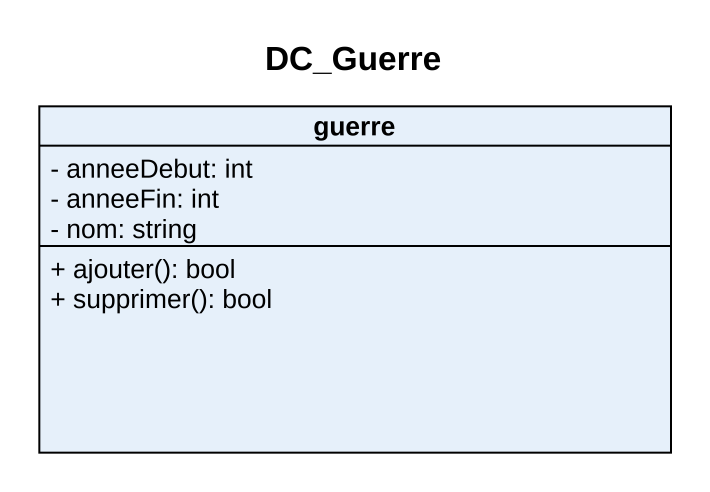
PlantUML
@startuml
title DC_Guerre
hide circle
hide empty members
skinparam classAttributeIconSize 0
class guerre {
  - anneeDebut: int
  - anneeFin: int
  - nom: string
  + ajouter(): bool
  + supprimer(): bool
}
@enduml
